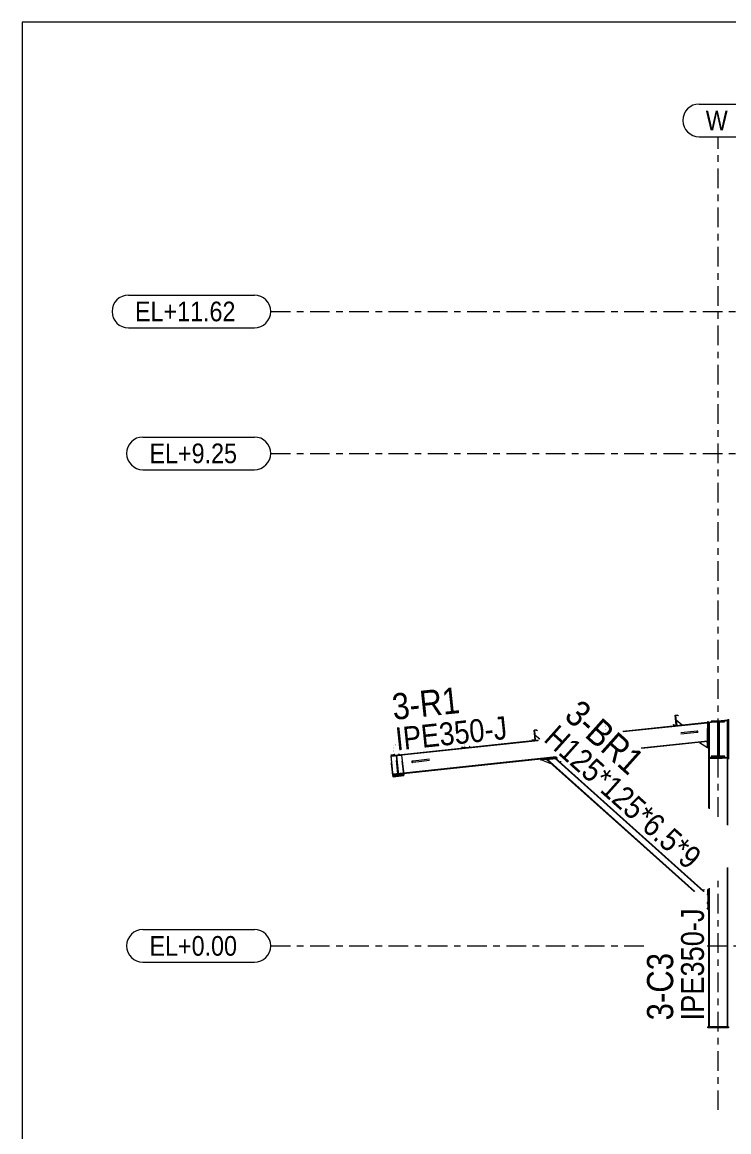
# Model space of a CAD drawing. Header units: millimetres. Extents: x -49 to 773, y -77 to 497.
# Drawn here: x -46.7 to 61.2, y 328 to 497.4 of the extents above; entities that cross this region are included whole.
import ezdxf

# ---------------------------------------------------------------- set-up
doc = ezdxf.new("R2010")
doc.units = ezdxf.units.MM
for name, pattern in [('XKITLINE00', [0]), ('XKITLINE02', [4, 2, -2]), ('XKITLINE03', [6, 3, -1, 1, -1])]:
    doc.linetypes.add(name, pattern=pattern)
for name, color, linetype, lineweight in [('DrawingSheet', 5, 'Continuous', 0), ('Part', 2, 'Continuous', 0), ('PartMark', 7, 'Continuous', 0), ('S-grid', 1, 'Continuous', 0)]:
    doc.layers.add(name, color=color, linetype=linetype, lineweight=lineweight)
doc.styles.add('ARIAL', font='ARIAL.TTF')

# ---------------------------------------------------------------- blocks, each defined once
blk = doc.blocks.new('*A314')
at = {"layer": 'Part'}
blk.add_hatch(color=3, dxfattribs=at).paths.add_polyline_path([(58.52, 390.6), (58.52, 390.7), (60.61, 390.7), (60.61, 390.6)], flags=17)
blk = doc.blocks.new('*A315')
at = {"layer": 'Part'}
blk.add_hatch(color=3, dxfattribs=at).paths.add_polyline_path([(58.52, 385.28), (58.52, 385.38), (60.61, 385.38), (60.61, 385.28)], flags=17)
blk = doc.blocks.new('*A316')
at = {"layer": 'Part'}
blk.add_hatch(color=3, dxfattribs=at).paths.add_polyline_path([(59.54, 385.38), (59.54, 390.6), (59.59, 390.6), (59.59, 385.38)], flags=17)
blk = doc.blocks.new('*A317')
at = {"layer": 'Part'}
blk.add_hatch(color=3, dxfattribs=at).paths.add_polyline_path([(9.93, 387.07), (10.35, 387.12), (10.36, 386.99), (10.34, 386.99), (10.33, 387.1), (9.95, 387.06), (10.11, 385.57), (9.69, 385.52), (9.68, 385.65), (9.69, 385.65), (9.71, 385.54), (10.09, 385.58)], flags=17)
blk = doc.blocks.new('*A318')
at = {"layer": 'Part'}
blk.add_hatch(color=3, dxfattribs=at).paths.add_polyline_path([(9.93, 387.07), (10.35, 387.12), (10.36, 386.99), (10.34, 386.99), (10.33, 387.1), (9.95, 387.06), (10.11, 385.57), (9.69, 385.52), (9.68, 385.65), (9.69, 385.65), (9.71, 385.54), (10.09, 385.58)], flags=17)
blk = doc.blocks.new('*A319')
at = {"layer": 'Part'}
blk.add_hatch(color=3, dxfattribs=at).paths.add_polyline_path([(20.71, 388.21), (21.12, 388.25), (21.13, 388.13), (21.12, 388.13), (21.11, 388.24), (20.72, 388.2), (20.88, 386.7), (20.47, 386.66), (20.45, 386.78), (20.47, 386.79), (20.48, 386.68), (20.86, 386.72)], flags=17)
blk = doc.blocks.new('*A320')
at = {"layer": 'Part'}
blk.add_hatch(color=3, dxfattribs=at).paths.add_polyline_path([(20.71, 388.21), (21.12, 388.25), (21.13, 388.13), (21.12, 388.13), (21.11, 388.24), (20.72, 388.2), (20.88, 386.7), (20.47, 386.66), (20.45, 386.78), (20.47, 386.79), (20.48, 386.68), (20.86, 386.72)], flags=17)
blk = doc.blocks.new('*A321')
at = {"layer": 'Part'}
blk.add_hatch(color=3, dxfattribs=at).paths.add_polyline_path([(31.48, 389.35), (31.89, 389.39), (31.91, 389.27), (31.89, 389.26), (31.88, 389.37), (31.5, 389.33), (31.65, 387.84), (31.24, 387.8), (31.23, 387.92), (31.24, 387.92), (31.25, 387.81), (31.64, 387.85)], flags=17)
blk = doc.blocks.new('*A322')
at = {"layer": 'Part'}
blk.add_hatch(color=3, dxfattribs=at).paths.add_polyline_path([(31.48, 389.35), (31.89, 389.39), (31.91, 389.27), (31.89, 389.26), (31.88, 389.37), (31.5, 389.33), (31.65, 387.84), (31.24, 387.8), (31.23, 387.92), (31.24, 387.92), (31.25, 387.81), (31.64, 387.85)], flags=17)
blk = doc.blocks.new('*A323')
at = {"layer": 'Part'}
blk.add_hatch(color=3, dxfattribs=at).paths.add_polyline_path([(9.57, 385.43), (11.23, 385.6), (11.23, 385.54), (9.58, 385.36)], flags=17)
blk = doc.blocks.new('*A324')
at = {"layer": 'Part'}
blk.add_hatch(color=3, dxfattribs=at).paths.add_polyline_path([(9.89, 382.39), (11.55, 382.56), (11.56, 382.49), (9.9, 382.32)], flags=17)
blk = doc.blocks.new('*A325')
at = {"layer": 'Part'}
blk.add_hatch(color=3, dxfattribs=at).paths.add_polyline_path([(10.39, 385.45), (10.42, 385.45), (10.74, 382.47), (10.7, 382.47)], flags=17)
blk = doc.blocks.new('*A326')
at = {"layer": 'Part'}
blk.add_hatch(color=3, dxfattribs=at).paths.add_polyline_path([(42.25, 390.48), (42.67, 390.53), (42.68, 390.4), (42.67, 390.4), (42.65, 390.51), (42.27, 390.47), (42.43, 388.98), (42.01, 388.93), (42, 389.06), (42.01, 389.06), (42.03, 388.95), (42.41, 388.99)], flags=17)
blk = doc.blocks.new('*A327')
at = {"layer": 'Part'}
blk.add_hatch(color=3, dxfattribs=at).paths.add_polyline_path([(42.25, 390.48), (42.67, 390.53), (42.68, 390.4), (42.67, 390.4), (42.65, 390.51), (42.27, 390.47), (42.43, 388.98), (42.01, 388.93), (42, 389.06), (42.01, 389.06), (42.03, 388.95), (42.41, 388.99)], flags=17)
blk = doc.blocks.new('*A328')
at = {"layer": 'Part'}
blk.add_hatch(color=3, dxfattribs=at).paths.add_polyline_path([(53.03, 391.62), (53.44, 391.66), (53.45, 391.54), (53.44, 391.54), (53.43, 391.65), (53.04, 391.61), (53.2, 390.11), (52.79, 390.07), (52.77, 390.19), (52.79, 390.19), (52.8, 390.09), (53.18, 390.13)], flags=17)
blk = doc.blocks.new('*A329')
at = {"layer": 'Part'}
blk.add_hatch(color=3, dxfattribs=at).paths.add_polyline_path([(53.03, 391.62), (53.44, 391.66), (53.45, 391.54), (53.44, 391.54), (53.43, 391.65), (53.04, 391.61), (53.2, 390.11), (52.79, 390.07), (52.77, 390.19), (52.79, 390.19), (52.8, 390.09), (53.18, 390.13)], flags=17)
blk = doc.blocks.new('*A442')
at = {"layer": 'DrawingSheet', "color": 5, "linetype": 'XKITLINE00', "lineweight": 0}
for p, q in [((773.26, 497.45), (-46.74, 497.45)), ((-46.74, 497.45), (-46.74, -76.55))]:
    blk.add_line(p, q, dxfattribs=at)
blk = doc.blocks.new('*A1452')
at = {"layer": 'S-grid', "color": 1, "linetype": 'XKITLINE03', "lineweight": 0}
blk.add_line((-8.77, 453.28), (253.93, 453.28), dxfattribs=at)
at = {"layer": 'S-grid', "color": 3, "style": 'ARIAL', "width": 0.85}
blk.add_text('EL+11.62', height=3, dxfattribs=at).set_placement((-29.51, 451.78))
blk = doc.blocks.new('*A1453')
at = {"layer": 'S-grid', "color": 1, "linetype": 'XKITLINE03', "lineweight": 0}
blk.add_line((-8.77, 431.61), (570.36, 431.61), dxfattribs=at)
at = {"layer": 'S-grid', "color": 3, "style": 'ARIAL', "width": 0.85}
blk.add_text('EL+9.25', height=3, dxfattribs=at).set_placement((-27.29, 430.11))
blk = doc.blocks.new('*A1454')
at = {"layer": 'S-grid', "color": 1, "linetype": 'XKITLINE03', "lineweight": 0}
for p, q in [((-8.77, 356.41), (48.21, 356.41)), ((57.91, 356.41), (570.36, 356.41))]:
    blk.add_line(p, q, dxfattribs=at)
at = {"layer": 'S-grid', "color": 3, "style": 'ARIAL', "width": 0.85}
blk.add_text('EL+0.00', height=3, dxfattribs=at).set_placement((-27.29, 354.91))
blk = doc.blocks.new('*A1503')
at = {"layer": 'S-grid', "color": 1, "linetype": 'XKITLINE03', "lineweight": 0}
for p, q in [((59.57, 376.13), (59.57, 479.95)), ((59.57, 331.35), (59.57, 366.77))]:
    blk.add_line(p, q, dxfattribs=at)
at = {"layer": 'S-grid', "color": 3, "style": 'ARIAL', "width": 0.85}
blk.add_text('W', height=3, dxfattribs=at).set_placement((57.68, 480.95))
blk = doc.blocks.new('*A1550')
at = {"layer": 'Part', "color": 7, "linetype": 'XKITLINE02', "lineweight": 0}
for p, q in [((33.37, 384.89), (34.76, 385.03)), ((57.99, 364.26), (57.99, 362.86))]:
    blk.add_line(p, q, dxfattribs=at)
at = {"layer": 'Part', "color": 2, "linetype": 'XKITLINE00', "lineweight": 0}
for p, q in [((55.9, 364.73), (33.37, 384.89)), ((56.01, 364.73), (33.47, 384.9)), ((34.66, 385.02), (57.35, 364.73)), ((34.76, 385.03), (57.46, 364.73)), ((57.91, 364.33), (57.99, 364.26)), ((57.91, 364.23), (57.99, 364.16)), ((57.99, 362.96), (57.91, 363.04)), ((57.99, 362.86), (57.91, 362.94))]:
    blk.add_line(p, q, dxfattribs=at)
blk = doc.blocks.new('*A1551')
at = {"layer": 'Part', "color": 2, "linetype": 'XKITLINE00', "lineweight": 0}
for p, q in [((57.97, 390.53), (45, 389.16)), ((57.97, 390.44), (45.09, 389.08)), ((32.12, 387.81), (11.23, 385.6)), ((32.07, 387.71), (11.24, 385.51)), ((57.97, 387.69), (47.84, 386.62)), ((57.97, 387.6), (47.93, 386.54)), ((34.82, 385.25), (11.52, 382.79)), ((34.92, 385.17), (11.53, 382.7))]:
    blk.add_line(p, q, dxfattribs=at)
at = {"layer": 'Part', "color": 7, "linetype": 'XKITLINE02', "lineweight": 0}
for p, q in [((57.97, 387.6), (57.97, 390.53)), ((11.23, 385.6), (9.57, 385.43)), ((9.57, 385.43), (9.88, 382.53)), ((11.24, 385.51), (9.58, 385.34)), ((11.52, 382.79), (9.87, 382.62)), ((11.53, 382.7), (9.88, 382.53))]:
    blk.add_line(p, q, dxfattribs=at)
blk = doc.blocks.new('*A1552')
at = {"layer": 'Part', "color": 2, "linetype": 'XKITLINE00', "lineweight": 0}
for p, q in [((58.1, 390.55), (58.62, 390.6)), ((58.11, 390.46), (58.1, 390.55)), ((59.41, 390.6), (58.11, 390.46)), ((61.01, 390.85), (59.57, 390.7)), ((61.02, 390.77), (60.36, 390.7)), ((61.01, 390.85), (61.02, 390.77))]:
    blk.add_line(p, q, dxfattribs=at)
at = {"layer": 'Part', "color": 7, "linetype": 'XKITLINE02', "lineweight": 0}
for p, q in [((59.57, 390.7), (58.62, 390.6)), ((60.36, 390.7), (59.41, 390.6))]:
    blk.add_line(p, q, dxfattribs=at)
blk = doc.blocks.new('*A1553')
at = {"layer": 'Part', "color": 2, "linetype": 'XKITLINE00', "lineweight": 0}
for p, q in [((53.09, 391.53), (53.05, 391.52)), ((53.25, 390.03), (53.09, 391.53)), ((53.2, 390.11), (53.21, 390.03))]:
    blk.add_line(p, q, dxfattribs=at)
at = {"layer": 'Part', "color": 7, "linetype": 'XKITLINE02', "lineweight": 0}
for p, q in [((53.05, 391.52), (53.2, 390.11)), ((53.21, 390.03), (53.25, 390.03))]:
    blk.add_line(p, q, dxfattribs=at)
blk = doc.blocks.new('*A1554')
at = {"layer": 'Part', "color": 2, "linetype": 'XKITLINE00', "lineweight": 0}
blk.add_line((54.08, 390.12), (53.16, 390.86), dxfattribs=at)
at = {"layer": 'Part', "color": 7, "linetype": 'XKITLINE02', "lineweight": 0}
for p, q in [((53.16, 390.86), (53.25, 390.03)), ((53.25, 390.03), (54.08, 390.12))]:
    blk.add_line(p, q, dxfattribs=at)
blk = doc.blocks.new('*A1568')
at = {"layer": 'Part', "color": 2, "linetype": 'XKITLINE00', "lineweight": 0}
for p, q in [((58.52, 390.7), (58.52, 390.6)), ((60.61, 390.7), (58.52, 390.7)), ((60.61, 390.6), (58.52, 390.6)), ((60.61, 390.6), (60.61, 390.7))]:
    blk.add_line(p, q, dxfattribs=at)
blk = doc.blocks.new('*A1569')
at = {"layer": 'Part', "color": 2, "linetype": 'XKITLINE00', "lineweight": 0}
for p, q in [((58.52, 385.38), (58.52, 385.28)), ((60.61, 385.38), (58.52, 385.38)), ((60.61, 385.28), (58.52, 385.28)), ((60.61, 385.28), (60.61, 385.38))]:
    blk.add_line(p, q, dxfattribs=at)
blk = doc.blocks.new('*A1570')
at = {"layer": 'Part', "color": 2, "linetype": 'XKITLINE00', "lineweight": 0}
for p, q in [((58.2, 390.47), (58.11, 390.46)), ((58.11, 390.46), (58.11, 377.44)), ((58.2, 390.47), (58.2, 377.35)), ((61.02, 390.77), (60.93, 390.76)), ((60.93, 390.76), (60.93, 374.91)), ((61.02, 390.77), (61.02, 374.83)), ((60.93, 368.3), (60.93, 344.03)), ((61.02, 368.4), (61.02, 344.03)), ((58.11, 365.14), (58.11, 344.03)), ((58.2, 365.24), (58.2, 344.03))]:
    blk.add_line(p, q, dxfattribs=at)
at = {"layer": 'Part', "color": 7, "linetype": 'XKITLINE02', "lineweight": 0}
for p, q in [((60.93, 390.76), (58.2, 390.47)), ((61.02, 344.03), (58.11, 344.03))]:
    blk.add_line(p, q, dxfattribs=at)
blk = doc.blocks.new('*A1571')
at = {"layer": 'Part', "color": 7, "linetype": 'XKITLINE02', "lineweight": 0}
for p, q in [((59.59, 390.6), (59.54, 390.6)), ((59.54, 390.6), (59.54, 385.38)), ((59.59, 385.38), (59.59, 390.6)), ((59.54, 385.38), (59.59, 385.38))]:
    blk.add_line(p, q, dxfattribs=at)
blk = doc.blocks.new('*A1572')
at = {"layer": 'Part', "color": 7, "linetype": 'XKITLINE02', "lineweight": 0}
for p, q in [((60.61, 385.38), (58.52, 385.38)), ((58.52, 385.38), (58.52, 385.28)), ((58.52, 385.28), (60.61, 385.28)), ((60.61, 385.28), (60.61, 385.38))]:
    blk.add_line(p, q, dxfattribs=at)
blk = doc.blocks.new('*A1573')
at = {"layer": 'Part', "color": 2, "linetype": 'XKITLINE00', "lineweight": 0}
for p, q in [((59.54, 390.6), (59.59, 390.6)), ((59.54, 385.38), (59.54, 390.6)), ((59.59, 390.6), (59.59, 385.38)), ((59.54, 385.38), (59.59, 385.38))]:
    blk.add_line(p, q, dxfattribs=at)
at = {"layer": 'Part', "color": 7, "linetype": 'XKITLINE02', "lineweight": 0}
for p, q in [((59.54, 390.6), (59.59, 390.6)), ((59.59, 385.38), (59.54, 385.38))]:
    blk.add_line(p, q, dxfattribs=at)
blk = doc.blocks.new('*A1575')
at = {"layer": 'Part', "color": 2, "linetype": 'XKITLINE00', "lineweight": 0}
for p, q in [((61.04, 384.96), (61.04, 390.96)), ((61.04, 390.96), (61.21, 390.96)), ((61.21, 384.96), (61.21, 390.96)), ((61.21, 384.96), (61.04, 384.96))]:
    blk.add_line(p, q, dxfattribs=at)
blk = doc.blocks.new('*A1576')
at = {"layer": 'Part', "color": 7, "linetype": 'XKITLINE02', "lineweight": 0}
for p, q in [((59.59, 385.13), (59.59, 390.62)), ((59.71, 390.62), (59.59, 390.62)), ((59.71, 390.49), (59.59, 390.49)), ((59.71, 390.33), (59.59, 390.33)), ((59.71, 390.62), (59.71, 385.13)), ((59.71, 385.66), (59.59, 385.66)), ((59.59, 385.25), (59.71, 385.25)), ((59.71, 385.13), (59.59, 385.13))]:
    blk.add_line(p, q, dxfattribs=at)
blk = doc.blocks.new('*A1577')
at = {"layer": 'Part', "color": 7, "linetype": 'XKITLINE02', "lineweight": 0}
for p, q in [((59.59, 390.62), (59.59, 385.28)), ((59.71, 390.62), (59.59, 390.62)), ((59.59, 390.49), (59.71, 390.49)), ((59.71, 390.62), (59.71, 390.6)), ((59.59, 385.25), (59.71, 385.25)), ((59.71, 385.38), (59.71, 385.25))]:
    blk.add_line(p, q, dxfattribs=at)
at = {"layer": 'Part', "color": 2, "linetype": 'XKITLINE00', "lineweight": 0}
for p, q in [((59.71, 390.33), (59.59, 390.33)), ((59.71, 390.6), (59.71, 385.38)), ((59.71, 385.66), (59.59, 385.66)), ((59.59, 385.28), (59.59, 385.13)), ((59.71, 385.13), (59.59, 385.13)), ((59.71, 385.28), (59.71, 385.13))]:
    blk.add_line(p, q, dxfattribs=at)
blk = doc.blocks.new('*A1578')
at = {"layer": 'Part', "color": 7, "linetype": 'XKITLINE02', "lineweight": 0}
for p, q in [((60.61, 390.7), (58.52, 390.7)), ((58.52, 390.7), (58.52, 390.6)), ((58.52, 390.6), (60.61, 390.6)), ((60.61, 390.6), (60.61, 390.7))]:
    blk.add_line(p, q, dxfattribs=at)
blk = doc.blocks.new('*A1589')
at = {"layer": 'S-grid', "color": 1, "linetype": 'XKITLINE00', "lineweight": 0}
for p, q in [((-28.29, 358.91), (-11.27, 358.91)), ((-28.29, 353.91), (-11.27, 353.91))]:
    blk.add_line(p, q, dxfattribs=at)
for centre, start, end in [((-28.29, 356.41), 90, 270), ((-11.27, 356.41), 270, 90)]:
    blk.add_arc(centre, 2.5, start, end, dxfattribs=at)
blk = doc.blocks.new('*A1590')
at = {"layer": 'Part', "color": 2, "linetype": 'XKITLINE00', "lineweight": 0}
for p, q in [((12.85, 384.62), (12.81, 384.6)), ((13.4, 384.68), (12.85, 384.62)), ((12.89, 384.61), (12.85, 384.62)), ((12.93, 384.58), (12.89, 384.61)), ((12.78, 384.56), (12.77, 384.51)), ((12.77, 384.51), (12.79, 384.46)), ((12.81, 384.6), (12.78, 384.56)), ((12.79, 384.46), (12.82, 384.42)), ((12.82, 384.42), (12.87, 384.41)), ((13.42, 384.47), (12.87, 384.41)), ((12.87, 384.41), (12.91, 384.43)), ((12.91, 384.43), (12.94, 384.47)), ((12.94, 384.53), (12.93, 384.58)), ((12.94, 384.47), (12.94, 384.53))]:
    blk.add_line(p, q, dxfattribs=at)
at = {"layer": 'Part', "color": 7, "linetype": 'XKITLINE02', "lineweight": 0}
for p, q in [((15.46, 384.9), (13.4, 384.68)), ((15.48, 384.69), (13.42, 384.47))]:
    blk.add_line(p, q, dxfattribs=at)
blk = doc.blocks.new('*A1591')
at = {"layer": 'Part', "color": 2, "linetype": 'XKITLINE00', "lineweight": 0}
for p, q in [((9.69, 385.52), (9.68, 385.65)), ((9.68, 385.65), (9.69, 385.65)), ((9.69, 385.65), (9.71, 385.54)), ((10.11, 385.57), (9.69, 385.52)), ((9.71, 385.54), (10.09, 385.58)), ((10.09, 385.58), (10.08, 385.68)), ((10.09, 385.68), (10.11, 385.57))]:
    blk.add_line(p, q, dxfattribs=at)
blk = doc.blocks.new('*A1592')
at = {"layer": 'Part', "color": 2, "linetype": 'XKITLINE00', "lineweight": 0}
for p, q in [((9.69, 385.52), (9.68, 385.65)), ((9.68, 385.65), (9.69, 385.65)), ((9.69, 385.65), (9.71, 385.54)), ((10.11, 385.57), (9.69, 385.52)), ((9.71, 385.54), (10.09, 385.58)), ((10.09, 385.58), (10.08, 385.68)), ((10.09, 385.68), (10.11, 385.57))]:
    blk.add_line(p, q, dxfattribs=at)
blk = doc.blocks.new('*A1593')
at = {"layer": 'Part', "color": 2, "linetype": 'XKITLINE00', "lineweight": 0}
for p, q in [((20.45, 386.78), (20.47, 386.79)), ((20.47, 386.66), (20.45, 386.78)), ((20.45, 386.78), (20.45, 386.78)), ((20.47, 386.79), (20.47, 386.78)), ((20.47, 386.78), (20.48, 386.68)), ((20.88, 386.7), (20.47, 386.66)), ((20.48, 386.68), (20.86, 386.72)), ((20.86, 386.72), (20.85, 386.82)), ((20.87, 386.82), (20.88, 386.7))]:
    blk.add_line(p, q, dxfattribs=at)
blk = doc.blocks.new('*A1594')
at = {"layer": 'Part', "color": 2, "linetype": 'XKITLINE00', "lineweight": 0}
for p, q in [((20.45, 386.78), (20.47, 386.79)), ((20.47, 386.66), (20.45, 386.78)), ((20.45, 386.78), (20.45, 386.78)), ((20.47, 386.79), (20.47, 386.78)), ((20.47, 386.78), (20.48, 386.68)), ((20.88, 386.7), (20.47, 386.66)), ((20.48, 386.68), (20.86, 386.72)), ((20.86, 386.72), (20.85, 386.82)), ((20.87, 386.82), (20.88, 386.7))]:
    blk.add_line(p, q, dxfattribs=at)
blk = doc.blocks.new('*A1595')
at = {"layer": 'Part', "color": 2, "linetype": 'XKITLINE00', "lineweight": 0}
for p, q in [((31.48, 389.35), (31.89, 389.39)), ((31.64, 387.85), (31.48, 389.35)), ((31.88, 389.37), (31.5, 389.33)), ((31.5, 389.33), (31.65, 387.84)), ((31.89, 389.26), (31.88, 389.37)), ((31.89, 389.39), (31.91, 389.27)), ((31.91, 389.27), (31.89, 389.26)), ((31.24, 387.8), (31.23, 387.92)), ((31.23, 387.92), (31.24, 387.92)), ((31.24, 387.92), (31.25, 387.81)), ((31.65, 387.84), (31.24, 387.8)), ((31.25, 387.81), (31.64, 387.85))]:
    blk.add_line(p, q, dxfattribs=at)
blk = doc.blocks.new('*A1596')
at = {"layer": 'Part', "color": 2, "linetype": 'XKITLINE00', "lineweight": 0}
for p, q in [((31.48, 389.35), (31.89, 389.39)), ((31.64, 387.85), (31.48, 389.35)), ((31.88, 389.37), (31.5, 389.33)), ((31.5, 389.33), (31.65, 387.84)), ((31.89, 389.26), (31.88, 389.37)), ((31.89, 389.39), (31.91, 389.27)), ((31.91, 389.27), (31.89, 389.26)), ((31.24, 387.8), (31.23, 387.92)), ((31.23, 387.92), (31.24, 387.92)), ((31.24, 387.92), (31.25, 387.81)), ((31.65, 387.84), (31.24, 387.8)), ((31.25, 387.81), (31.64, 387.85))]:
    blk.add_line(p, q, dxfattribs=at)
blk = doc.blocks.new('*A1597')
at = {"layer": 'Part', "color": 2, "linetype": 'XKITLINE00', "lineweight": 0}
for p, q in [((9.57, 385.43), (11.23, 385.6)), ((9.57, 385.43), (9.58, 385.36)), ((11.23, 385.54), (9.58, 385.36)), ((11.23, 385.6), (11.23, 385.54))]:
    blk.add_line(p, q, dxfattribs=at)
blk = doc.blocks.new('*A1598')
at = {"layer": 'Part', "color": 2, "linetype": 'XKITLINE00', "lineweight": 0}
for p, q in [((9.89, 382.39), (11.55, 382.56)), ((9.89, 382.39), (9.9, 382.32)), ((11.56, 382.49), (9.9, 382.32)), ((11.55, 382.56), (11.56, 382.49))]:
    blk.add_line(p, q, dxfattribs=at)
blk = doc.blocks.new('*A1599')
at = {"layer": 'Part', "color": 7, "linetype": 'XKITLINE02', "lineweight": 0}
for p, q in [((10.42, 385.45), (10.39, 385.45)), ((10.39, 385.45), (10.7, 382.47)), ((10.74, 382.47), (10.42, 385.45)), ((10.7, 382.47), (10.74, 382.47))]:
    blk.add_line(p, q, dxfattribs=at)
blk = doc.blocks.new('*A1600')
at = {"layer": 'Part', "color": 2, "linetype": 'XKITLINE00', "lineweight": 0}
for p, q in [((10.42, 385.45), (10.39, 385.45)), ((10.39, 385.45), (10.7, 382.47)), ((10.42, 385.45), (10.74, 382.47)), ((10.7, 382.47), (10.74, 382.47))]:
    blk.add_line(p, q, dxfattribs=at)
blk = doc.blocks.new('*A1601')
at = {"layer": 'Part', "color": 7, "linetype": 'XKITLINE02', "lineweight": 0}
for p, q in [((11.55, 382.56), (9.89, 382.39)), ((9.89, 382.39), (9.9, 382.32)), ((9.9, 382.32), (11.56, 382.49)), ((11.56, 382.49), (11.55, 382.56))]:
    blk.add_line(p, q, dxfattribs=at)
blk = doc.blocks.new('*A1602')
at = {"layer": 'Part', "color": 7, "linetype": 'XKITLINE02', "lineweight": 0}
for p, q in [((11.23, 385.6), (9.57, 385.43)), ((9.57, 385.43), (9.58, 385.36)), ((9.58, 385.36), (11.23, 385.54)), ((11.23, 385.54), (11.23, 385.6))]:
    blk.add_line(p, q, dxfattribs=at)
blk = doc.blocks.new('*A1603')
at = {"layer": 'Part', "color": 7, "linetype": 'XKITLINE02', "lineweight": 0}
for p, q in [((10.16, 385.49), (10.14, 385.69)), ((10.99, 385.58), (10.16, 385.49))]:
    blk.add_line(p, q, dxfattribs=at)
at = {"layer": 'Part', "color": 2, "linetype": 'XKITLINE00', "lineweight": 0}
blk.add_line((10.77, 385.75), (10.99, 385.58), dxfattribs=at)
blk = doc.blocks.new('*A1604')
at = {"layer": 'Part', "color": 7, "linetype": 'XKITLINE02', "lineweight": 0}
for p, q in [((10.09, 385.68), (10.11, 385.57)), ((10.12, 385.48), (10.16, 385.49))]:
    blk.add_line(p, q, dxfattribs=at)
at = {"layer": 'Part', "color": 2, "linetype": 'XKITLINE00', "lineweight": 0}
for p, q in [((10.11, 385.57), (10.12, 385.48)), ((10.16, 385.49), (10.14, 385.69))]:
    blk.add_line(p, q, dxfattribs=at)
blk = doc.blocks.new('*A1605')
at = {"layer": 'Part', "color": 7, "linetype": 'XKITLINE02', "lineweight": 0}
for p, q in [((20.93, 386.63), (20.91, 386.82)), ((21.76, 386.71), (20.93, 386.63))]:
    blk.add_line(p, q, dxfattribs=at)
at = {"layer": 'Part', "color": 2, "linetype": 'XKITLINE00', "lineweight": 0}
blk.add_line((21.54, 386.89), (21.76, 386.71), dxfattribs=at)
blk = doc.blocks.new('*A1606')
at = {"layer": 'Part', "color": 7, "linetype": 'XKITLINE02', "lineweight": 0}
for p, q in [((20.87, 386.82), (20.88, 386.7)), ((20.89, 386.62), (20.93, 386.63))]:
    blk.add_line(p, q, dxfattribs=at)
at = {"layer": 'Part', "color": 2, "linetype": 'XKITLINE00', "lineweight": 0}
for p, q in [((20.88, 386.7), (20.89, 386.62)), ((20.93, 386.63), (20.91, 386.82))]:
    blk.add_line(p, q, dxfattribs=at)
blk = doc.blocks.new('*A1607')
at = {"layer": 'Part', "color": 7, "linetype": 'XKITLINE02', "lineweight": 0}
for p, q in [((10.37, 385.42), (10.44, 385.43)), ((10.66, 382.7), (10.37, 385.42)), ((10.45, 385.3), (10.39, 385.3)), ((10.44, 385.43), (10.73, 382.71)), ((10.65, 382.83), (10.71, 382.83)), ((10.73, 382.71), (10.66, 382.7))]:
    blk.add_line(p, q, dxfattribs=at)
blk = doc.blocks.new('*A1608')
at = {"layer": 'Part', "color": 7, "linetype": 'XKITLINE02', "lineweight": 0}
for p, q in [((10.44, 385.43), (10.37, 385.42)), ((10.37, 385.42), (10.66, 382.7)), ((10.45, 385.3), (10.39, 385.3)), ((10.73, 382.71), (10.44, 385.43)), ((10.65, 382.83), (10.71, 382.83)), ((10.66, 382.7), (10.73, 382.71))]:
    blk.add_line(p, q, dxfattribs=at)
blk = doc.blocks.new('*A1609')
at = {"layer": 'Part', "color": 7, "linetype": 'XKITLINE02', "lineweight": 0}
for p, q in [((11.23, 385.54), (9.58, 385.36)), ((9.88, 382.44), (9.58, 385.36)), ((11.54, 382.62), (11.23, 385.54)), ((11.54, 382.62), (9.88, 382.44))]:
    blk.add_line(p, q, dxfattribs=at)
blk = doc.blocks.new('*A1610')
at = {"layer": 'Part', "color": 7, "linetype": 'XKITLINE02', "lineweight": 0}
for p, q in [((11.23, 385.54), (9.58, 385.36)), ((9.88, 382.44), (9.58, 385.36)), ((11.54, 382.62), (11.23, 385.54)), ((11.54, 382.62), (9.88, 382.44))]:
    blk.add_line(p, q, dxfattribs=at)
blk = doc.blocks.new('*A1611')
at = {"layer": 'Part', "color": 7, "linetype": 'XKITLINE02', "lineweight": 0}
for p, q in [((9.58, 385.36), (11.23, 385.54)), ((9.89, 382.39), (9.9, 382.32)), ((11.55, 382.56), (11.56, 382.49))]:
    blk.add_line(p, q, dxfattribs=at)
at = {"layer": 'Part', "color": 2, "linetype": 'XKITLINE00', "lineweight": 0}
for p, q in [((9.58, 385.36), (9.89, 382.39)), ((11.23, 385.54), (11.55, 382.56)), ((9.9, 382.32), (9.91, 382.24)), ((9.91, 382.24), (11.56, 382.41)), ((11.56, 382.41), (11.56, 382.49))]:
    blk.add_line(p, q, dxfattribs=at)
blk = doc.blocks.new('*A1612')
at = {"layer": 'Part', "color": 7, "linetype": 'XKITLINE02', "lineweight": 0}
for p, q in [((11.23, 385.54), (9.58, 385.36)), ((9.91, 382.24), (9.58, 385.36)), ((11.56, 382.41), (11.23, 385.54)), ((11.56, 382.41), (9.91, 382.24))]:
    blk.add_line(p, q, dxfattribs=at)
blk = doc.blocks.new('*A1613')
at = {"layer": 'Part', "color": 2, "linetype": 'XKITLINE00', "lineweight": 0}
for p, q in [((31.55, 389.25), (31.5, 389.25)), ((31.7, 387.76), (31.55, 389.25)), ((31.65, 387.84), (31.66, 387.76))]:
    blk.add_line(p, q, dxfattribs=at)
at = {"layer": 'Part', "color": 7, "linetype": 'XKITLINE02', "lineweight": 0}
for p, q in [((31.5, 389.25), (31.65, 387.84)), ((31.66, 387.76), (31.7, 387.76))]:
    blk.add_line(p, q, dxfattribs=at)
blk = doc.blocks.new('*A1614')
at = {"layer": 'Part', "color": 2, "linetype": 'XKITLINE00', "lineweight": 0}
blk.add_line((31.62, 388.59), (32.32, 388.02), dxfattribs=at)
at = {"layer": 'Part', "color": 7, "linetype": 'XKITLINE02', "lineweight": 0}
for p, q in [((31.7, 387.76), (31.62, 388.59)), ((32.12, 387.81), (31.7, 387.76))]:
    blk.add_line(p, q, dxfattribs=at)
blk = doc.blocks.new('*A1615')
at = {"layer": 'Part', "color": 7, "linetype": 'XKITLINE02', "lineweight": 0}
for p, q in [((33.24, 384.87), (32.57, 384.8)), ((34.11, 384.22), (33.46, 384.8))]:
    blk.add_line(p, q, dxfattribs=at)
at = {"layer": 'Part', "color": 2, "linetype": 'XKITLINE00', "lineweight": 0}
for p, q in [((32.57, 384.8), (34.11, 384.22)), ((33.46, 384.8), (33.24, 384.87))]:
    blk.add_line(p, q, dxfattribs=at)
blk = doc.blocks.new('*A1616')
at = {"layer": 'Part', "color": 2, "linetype": 'XKITLINE00', "lineweight": 0}
for p, q in [((34.89, 385.05), (34.86, 384.95)), ((35.51, 384.37), (35.53, 384.62))]:
    blk.add_line(p, q, dxfattribs=at)
at = {"layer": 'Part', "color": 7, "linetype": 'XKITLINE02', "lineweight": 0}
for p, q in [((34.86, 384.95), (35.51, 384.37)), ((35.03, 385.06), (34.89, 385.05))]:
    blk.add_line(p, q, dxfattribs=at)
blk = doc.blocks.new('*A1617')
at = {"layer": 'Part', "color": 2, "linetype": 'XKITLINE00', "lineweight": 0}
for p, q in [((32.48, 384.89), (34.93, 385.15)), ((32.49, 384.79), (32.48, 384.89)), ((35.03, 385.06), (32.49, 384.79))]:
    blk.add_line(p, q, dxfattribs=at)
blk = doc.blocks.new('*A1618')
at = {"layer": 'S-grid', "color": 1, "linetype": 'XKITLINE00', "lineweight": 0}
for p, q in [((-30.51, 455.78), (-11.27, 455.78)), ((-30.51, 450.78), (-11.27, 450.78))]:
    blk.add_line(p, q, dxfattribs=at)
for centre, start, end in [((-30.51, 453.28), 90, 270), ((-11.27, 453.28), 270, 90)]:
    blk.add_arc(centre, 2.5, start, end, dxfattribs=at)
blk = doc.blocks.new('*A1619')
at = {"layer": 'S-grid', "color": 1, "linetype": 'XKITLINE00', "lineweight": 0}
for p, q in [((-28.29, 434.11), (-11.27, 434.11)), ((-28.29, 429.11), (-11.27, 429.11))]:
    blk.add_line(p, q, dxfattribs=at)
for centre, start, end in [((-28.29, 431.61), 90, 270), ((-11.27, 431.61), 270, 90)]:
    blk.add_arc(centre, 2.5, start, end, dxfattribs=at)
blk = doc.blocks.new('*A1620')
at = {"layer": 'Part', "color": 2, "linetype": 'XKITLINE00', "lineweight": 0}
for p, q in [((61.15, 344.03), (57.98, 344.03)), ((57.98, 343.91), (57.98, 344.03)), ((61.15, 344.03), (61.15, 343.91)), ((61.15, 343.91), (57.98, 343.91))]:
    blk.add_line(p, q, dxfattribs=at)
blk = doc.blocks.new('*A1621')
at = {"layer": 'Part', "color": 7, "linetype": 'XKITLINE02', "lineweight": 0}
for p, q in [((55.85, 389.16), (53.78, 388.94)), ((55.87, 388.95), (53.81, 388.73))]:
    blk.add_line(p, q, dxfattribs=at)
at = {"layer": 'Part', "color": 2, "linetype": 'XKITLINE00', "lineweight": 0}
for p, q in [((56.4, 389.21), (55.85, 389.16)), ((56.42, 389.01), (55.87, 388.95)), ((56.33, 389.15), (56.32, 389.1)), ((56.32, 389.1), (56.34, 389.05)), ((56.36, 389.2), (56.33, 389.15)), ((56.34, 389.05), (56.38, 389.02)), ((56.4, 389.21), (56.36, 389.2)), ((56.38, 389.02), (56.42, 389.01)), ((56.44, 389.2), (56.4, 389.21)), ((56.42, 389.01), (56.46, 389.03)), ((56.48, 389.17), (56.44, 389.2)), ((56.46, 389.03), (56.49, 389.07)), ((56.49, 389.12), (56.48, 389.17)), ((56.49, 389.07), (56.49, 389.12))]:
    blk.add_line(p, q, dxfattribs=at)
blk = doc.blocks.new('*A1624')
at = {"layer": 'Part', "color": 2, "linetype": 'XKITLINE00', "lineweight": 0}
for p, q in [((53.03, 391.62), (53.44, 391.66)), ((53.18, 390.13), (53.03, 391.62)), ((53.43, 391.65), (53.04, 391.61)), ((53.04, 391.61), (53.2, 390.11)), ((53.44, 391.54), (53.43, 391.65)), ((53.44, 391.66), (53.45, 391.54)), ((53.45, 391.54), (53.44, 391.54)), ((52.79, 390.07), (52.77, 390.19)), ((52.77, 390.19), (52.79, 390.19)), ((52.79, 390.19), (52.8, 390.09)), ((53.2, 390.11), (52.79, 390.07)), ((52.8, 390.09), (53.18, 390.13))]:
    blk.add_line(p, q, dxfattribs=at)
blk = doc.blocks.new('*A1625')
at = {"layer": 'Part', "color": 2, "linetype": 'XKITLINE00', "lineweight": 0}
for p, q in [((53.03, 391.62), (53.44, 391.66)), ((53.18, 390.13), (53.03, 391.62)), ((53.43, 391.65), (53.04, 391.61)), ((53.04, 391.61), (53.2, 390.11)), ((53.44, 391.54), (53.43, 391.65)), ((53.44, 391.66), (53.45, 391.54)), ((53.45, 391.54), (53.44, 391.54)), ((52.79, 390.07), (52.77, 390.19)), ((52.77, 390.19), (52.79, 390.19)), ((52.79, 390.19), (52.8, 390.09)), ((53.2, 390.11), (52.79, 390.07)), ((52.8, 390.09), (53.18, 390.13))]:
    blk.add_line(p, q, dxfattribs=at)
blk = doc.blocks.new('*A1626')
at = {"layer": 'Part', "color": 7, "linetype": 'XKITLINE02', "lineweight": 0}
for p, q in [((60.93, 385.13), (58.2, 385.13)), ((58.2, 385.05), (58.2, 385.13)), ((58.2, 385.05), (60.93, 385.05)), ((58.32, 385.05), (58.32, 385.13)), ((60.81, 385.05), (60.81, 385.13)), ((60.93, 385.05), (60.93, 385.13))]:
    blk.add_line(p, q, dxfattribs=at)
blk = doc.blocks.new('*A1627')
at = {"layer": 'Part', "color": 2, "linetype": 'XKITLINE00', "lineweight": 0}
for p, q in [((59.59, 385.13), (58.2, 385.13)), ((60.93, 385.05), (58.2, 385.05)), ((60.93, 385.13), (59.71, 385.13))]:
    blk.add_line(p, q, dxfattribs=at)
at = {"layer": 'Part', "color": 7, "linetype": 'XKITLINE02', "lineweight": 0}
for p, q in [((58.2, 385.05), (58.2, 385.13)), ((58.32, 385.05), (58.32, 385.13)), ((59.71, 385.13), (59.59, 385.13)), ((60.81, 385.05), (60.81, 385.13)), ((60.93, 385.13), (60.93, 385.05))]:
    blk.add_line(p, q, dxfattribs=at)
blk = doc.blocks.new('*A1628')
at = {"layer": 'Part', "color": 2, "linetype": 'XKITLINE00', "lineweight": 0}
for p, q in [((57.99, 365.01), (57.99, 361.98)), ((58.09, 365.12), (58.09, 365.14)), ((58.09, 361.98), (58.09, 365.12)), ((57.99, 361.98), (58.09, 361.98))]:
    blk.add_line(p, q, dxfattribs=at)
blk = doc.blocks.new('*A1629')
at = {"layer": 'Part', "color": 2, "linetype": 'XKITLINE00', "lineweight": 0}
for p, q in [((57.9, 362.94), (57.91, 362.92)), ((57.91, 362.92), (57.99, 362.74)), ((57.99, 362.06), (57.91, 362.22))]:
    blk.add_line(p, q, dxfattribs=at)
at = {"layer": 'Part', "color": 7, "linetype": 'XKITLINE02', "lineweight": 0}
blk.add_line((57.99, 362.74), (57.99, 362.06), dxfattribs=at)
blk = doc.blocks.new('*A1630')
at = {"layer": 'Part', "color": 2, "linetype": 'XKITLINE00', "lineweight": 0}
for p, q in [((57.49, 364.97), (57.24, 364.92)), ((57.9, 364.34), (57.91, 364.35)), ((57.91, 364.35), (57.99, 364.38))]:
    blk.add_line(p, q, dxfattribs=at)
at = {"layer": 'Part', "color": 7, "linetype": 'XKITLINE02', "lineweight": 0}
for p, q in [((57.24, 364.92), (57.46, 364.73)), ((57.99, 364.38), (57.99, 365.01))]:
    blk.add_line(p, q, dxfattribs=at)
blk = doc.blocks.new('*A1631')
at = {"layer": 'Part', "color": 2, "linetype": 'XKITLINE00', "lineweight": 0}
for p, q in [((58.09, 390.61), (57.97, 390.61)), ((57.97, 390.61), (57.97, 386.7)), ((58.09, 386.7), (58.09, 390.61)), ((57.97, 386.7), (58.09, 386.7))]:
    blk.add_line(p, q, dxfattribs=at)
blk = doc.blocks.new('*A1632')
at = {"layer": 'Part', "color": 7, "linetype": 'XKITLINE02', "lineweight": 0}
for p, q in [((57.84, 387.59), (56.72, 387.47)), ((57.97, 386.7), (57.97, 387.47))]:
    blk.add_line(p, q, dxfattribs=at)
at = {"layer": 'Part', "color": 2, "linetype": 'XKITLINE00', "lineweight": 0}
for p, q in [((56.72, 387.47), (57.97, 386.7)), ((57.97, 387.47), (57.84, 387.59))]:
    blk.add_line(p, q, dxfattribs=at)
blk = doc.blocks.new('*A1633')
at = {"layer": 'S-grid', "color": 1, "linetype": 'XKITLINE00', "lineweight": 0}
for p, q in [((56.68, 484.95), (62.45, 484.95)), ((56.68, 479.95), (62.45, 479.95))]:
    blk.add_line(p, q, dxfattribs=at)
for centre, start, end in [((56.68, 482.45), 90, 270), ((62.45, 482.45), 270, 90)]:
    blk.add_arc(centre, 2.5, start, end, dxfattribs=at)
blk = doc.blocks.new('*A1995')
at = {"layer": 'PartMark', "color": 3, "style": 'ARIAL', "width": 0.85}
blk.add_text('3-BR1', height=4, rotation=-41.8145, dxfattribs=at).set_placement((35.89, 391.27))
at = {"layer": 'PartMark', "color": 7, "style": 'ARIAL', "width": 0.85}
blk.add_text('H125*125*6.5*9', height=3.5, rotation=-41.8145, dxfattribs=at).set_placement((32.76, 387.77))
blk = doc.blocks.new('*A1996')
at = {"layer": 'PartMark', "color": 3, "style": 'ARIAL', "width": 0.85}
blk.add_text('3-R1', height=4, rotation=6.0218, dxfattribs=at).set_placement((10, 390.9))
at = {"layer": 'PartMark', "color": 7, "style": 'ARIAL', "width": 0.85}
blk.add_text('IPE350-J', height=3.5, rotation=6.0218, dxfattribs=at).set_placement((10.49, 386.23))
blk = doc.blocks.new('*A1998')
at = {"layer": 'PartMark', "color": 7, "style": 'ARIAL', "width": 0.85}
blk.add_text('IPE350-J', height=3.5, rotation=90.0002, dxfattribs=at).set_placement((57.41, 345.03))
at = {"layer": 'PartMark', "color": 3, "style": 'ARIAL', "width": 0.85}
blk.add_text('3-C3', height=4, rotation=90.0002, dxfattribs=at).set_placement((52.71, 345.03))

msp = doc.modelspace()

# ---------------------------------------------------------------- block references
at = {"lineweight": 0}
for name in ['*A442', '*A1633', '*A1503', '*A1618', '*A1452', '*A1619', '*A1453', '*A1996', '*A1995', '*A328', '*A329', '*A1624', '*A1625', '*A1553', '*A1551', '*A326', '*A327', '*A1554', '*A1631', '*A1552', '*A1570', '*A314', '*A1568', '*A1578', '*A316', '*A1571', '*A1573', '*A1576', '*A1577', '*A1575', '*A319', '*A320', '*A321', '*A322', '*A1595', '*A1596', '*A1613', '*A1614', '*A1621', '*A317', '*A318', '*A1593', '*A1594', '*A1606', '*A1605', '*A1632', '*A323', '*A1597', '*A1602', '*A1609', '*A1610', '*A1611', '*A1612', '*A1591', '*A1592', '*A1604', '*A1603', '*A1607', '*A1608', '*A325', '*A1599', '*A1600', '*A1590', '*A1617', '*A1615', '*A1550', '*A1616', '*A1626', '*A1627', '*A315', '*A1569', '*A1572', '*A324', '*A1598', '*A1601', '*A1630', '*A1628', '*A1629', '*A1998', '*A1589', '*A1454', '*A1620']:
    msp.add_blockref(name, (0, 0), dxfattribs=at)

doc.saveas('drawing.dxf')
